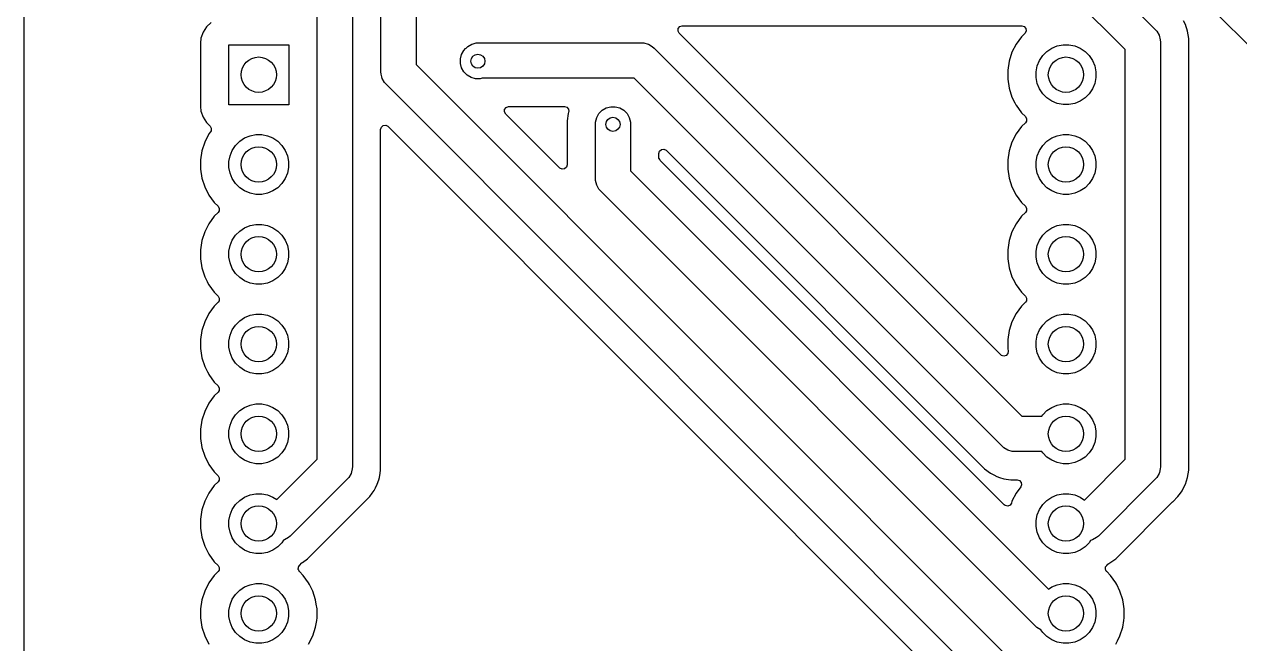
# Model space of a CAD drawing. Header units: inches. Extents: x 0.81 to 4.86, y -4.86 to -0.81.
# Drawn here: x 0.807 to 2.162, y -2.344 to -1.655 of the extents above; entities that cross this region are included whole.
import ezdxf

# ---------------------------------------------------------------- set-up
doc = ezdxf.new("R2010")
doc.units = ezdxf.units.IN
doc.header["$MEASUREMENT"] = 0
doc.layers.add('F.Cu', color=13, linetype='CONTINUOUS', true_color=0xc83434)

msp = doc.modelspace()

# ---------------------------------------------------------------- linework, layer by layer
at = {"layer": 'F.Cu', "linetype": 'CONTINUOUS'}
for p, q in [((0.8071, -3.4696), (0.8071, -0.9338)), ((1.2047, -1.7074), (1.2047, -1.3573)), ((1.244, -1.3654), (1.244, -1.6992)), ((1.1335, -2.1389), (1.1335, -1.5158)), ((1.1729, -1.5077), (1.1729, -2.1471)), ((2.06, -1.5659), (2.1934, -1.6993)), ((1.9987, -1.591), (2.068, -1.6603)), ((2.0344, -1.6824), (1.9766, -1.6246)), ((1.0153, -1.6524), (1.0102, -1.6574)), ((2.1016, -1.6546), (2.0996, -1.6507)), ((1.0065, -1.6634), (1.0041, -1.6701)), ((1.0102, -1.6574), (1.0065, -1.6634)), ((1.536, -1.662), (1.5362, -1.6593)), ((1.5373, -1.6645), (1.536, -1.662)), ((1.5362, -1.6593), (1.5379, -1.6571)), ((1.8957, -2.0228), (1.5373, -1.6645)), ((1.5379, -1.6571), (1.5405, -1.6561)), ((1.5405, -1.6561), (1.5408, -1.6561)), ((1.5408, -1.6561), (1.9193, -1.6561)), ((1.9228, -1.6645), (1.9189, -1.6683)), ((1.9193, -1.6561), (1.922, -1.6569)), ((1.922, -1.6569), (1.9238, -1.659)), ((1.923, -1.6642), (1.9228, -1.6645)), ((1.9242, -1.6617), (1.923, -1.6642)), ((1.9238, -1.659), (1.9242, -1.6617)), ((2.068, -1.6603), (2.0697, -1.6622)), ((2.0697, -1.6622), (2.0697, -1.6622)), ((2.0697, -1.6622), (2.0723, -1.6667)), ((2.0723, -1.6667), (2.0723, -1.6667)), ((2.0723, -1.6667), (2.0736, -1.6717)), ((2.1025, -1.6574), (2.1016, -1.6546)), ((2.1016, -1.6546), (2.1016, -1.6546)), ((2.1031, -1.6594), (2.1025, -1.6574)), ((2.104, -1.6622), (2.1031, -1.6594)), ((2.1053, -1.6702), (2.104, -1.6622)), ((1.0041, -1.6701), (1.0035, -1.6754)), ((1.0035, -1.6754), (1.0035, -1.7459)), ((1.0041, -1.6701), (1.0041, -1.6701)), ((1.035, -1.7441), (1.035, -1.6772)), ((1.035, -1.6772), (1.102, -1.6772)), ((1.102, -1.6772), (1.102, -1.7441)), ((1.2996, -1.6809), (1.3016, -1.6792)), ((1.3016, -1.6792), (1.306, -1.6767)), ((1.3016, -1.6792), (1.3016, -1.6792)), ((1.306, -1.6767), (1.3064, -1.6766)), ((1.3064, -1.6766), (1.311, -1.6753)), ((1.311, -1.6753), (1.3136, -1.6752)), ((1.311, -1.6753), (1.311, -1.6753)), ((1.3136, -1.6752), (1.4953, -1.6752)), ((1.4953, -1.6752), (1.4979, -1.6753)), ((1.4979, -1.6753), (1.4979, -1.6753)), ((1.4979, -1.6753), (1.5025, -1.6766)), ((1.5025, -1.6766), (1.5029, -1.6767)), ((1.5029, -1.6767), (1.5073, -1.6792)), ((1.5073, -1.6792), (1.5073, -1.6792)), ((1.5073, -1.6792), (1.5093, -1.6809)), ((1.9129, -1.6766), (1.9083, -1.6857)), ((1.9189, -1.6683), (1.9129, -1.6766)), ((1.9189, -1.6683), (1.9189, -1.6683)), ((1.9527, -1.6811), (1.9588, -1.6786)), ((1.9588, -1.6786), (1.9652, -1.6773)), ((1.9652, -1.6773), (1.9718, -1.6773)), ((1.9718, -1.6773), (1.9782, -1.6786)), ((1.9782, -1.6786), (1.9843, -1.6811)), ((2.0736, -1.6717), (2.0736, -1.6717)), ((2.0736, -1.6717), (2.0738, -1.6742)), ((2.0738, -1.6742), (2.0738, -2.1472)), ((2.1053, -1.884), (2.1053, -1.6702)), ((1.2933, -1.693), (1.2947, -1.688)), ((1.2933, -1.6981), (1.2933, -1.693)), ((1.2947, -1.688), (1.2972, -1.6836)), ((1.2972, -1.6836), (1.2989, -1.6816)), ((1.2989, -1.6816), (1.2996, -1.6809)), ((1.5093, -1.6809), (1.9193, -2.0909)), ((1.9083, -1.6857), (1.9051, -1.6954)), ((1.939, -1.6949), (1.9426, -1.6894)), ((1.9426, -1.6894), (1.9473, -1.6848)), ((1.9473, -1.6848), (1.9527, -1.6811)), ((1.9843, -1.6811), (1.9897, -1.6848)), ((1.9897, -1.6848), (1.9944, -1.6894)), ((1.9944, -1.6894), (1.998, -1.6949)), ((2.0344, -2.139), (2.0344, -1.6824)), ((1.244, -1.6992), (1.9357, -2.3909)), ((1.2947, -1.7031), (1.2933, -1.6981)), ((1.2972, -1.7076), (1.2947, -1.7031)), ((1.9051, -1.6954), (1.9035, -1.7055)), ((1.9035, -1.7055), (1.9035, -1.7157)), ((1.9352, -1.7073), (1.9365, -1.7009)), ((1.9352, -1.7139), (1.9352, -1.7073)), ((1.9365, -1.7009), (1.939, -1.6949)), ((1.998, -1.6949), (2.0005, -1.7009)), ((2.0005, -1.7009), (2.0018, -1.7073)), ((2.0018, -1.7073), (2.0018, -1.7139)), ((1.2048, -1.71), (1.2047, -1.7074)), ((1.2057, -1.713), (1.2048, -1.71)), ((1.2048, -1.71), (1.2048, -1.71)), ((1.2062, -1.7149), (1.2057, -1.713)), ((1.2087, -1.7194), (1.2062, -1.7149)), ((1.2104, -1.7213), (1.2087, -1.7194)), ((1.2087, -1.7194), (1.2087, -1.7194)), ((1.3009, -1.7112), (1.2972, -1.7076)), ((1.3053, -1.7138), (1.3009, -1.7112)), ((1.3103, -1.7151), (1.3053, -1.7138)), ((1.3154, -1.7151), (1.3103, -1.7151)), ((1.3174, -1.7145), (1.3154, -1.7151)), ((1.4872, -1.7145), (1.3174, -1.7145)), ((1.8972, -2.1245), (1.4872, -1.7145)), ((1.9035, -1.7157), (1.9051, -1.7258)), ((1.9365, -1.7203), (1.9352, -1.7139)), ((1.939, -1.7264), (1.9365, -1.7203)), ((2.0005, -1.7203), (1.998, -1.7264)), ((2.0018, -1.7139), (2.0005, -1.7203)), ((1.9137, -2.4245), (1.2104, -1.7213)), ((1.9051, -1.7258), (1.9083, -1.7356)), ((1.9426, -1.7319), (1.939, -1.7264)), ((1.9473, -1.7365), (1.9426, -1.7319)), ((1.9944, -1.7319), (1.9897, -1.7365)), ((1.998, -1.7264), (1.9944, -1.7319)), ((1.0035, -1.7459), (1.0041, -1.7512)), ((1.102, -1.7441), (1.035, -1.7441)), ((1.3426, -1.7492), (1.3443, -1.747)), ((1.3443, -1.747), (1.3469, -1.7461)), ((1.3469, -1.7461), (1.3472, -1.7461)), ((1.3472, -1.7461), (1.4093, -1.7461)), ((1.4093, -1.7461), (1.412, -1.7468)), ((1.412, -1.7468), (1.4138, -1.7489)), ((1.4515, -1.7503), (1.4559, -1.7477)), ((1.4559, -1.7477), (1.4609, -1.7464)), ((1.4609, -1.7464), (1.466, -1.7464)), ((1.466, -1.7464), (1.471, -1.7477)), ((1.471, -1.7477), (1.4754, -1.7503)), ((1.9083, -1.7356), (1.9115, -1.7418)), ((1.9115, -1.7418), (1.9126, -1.744)), ((1.9126, -1.744), (1.9129, -1.7447)), ((1.9129, -1.7447), (1.9189, -1.753)), ((1.9527, -1.7401), (1.9473, -1.7365)), ((1.9588, -1.7427), (1.9527, -1.7401)), ((1.9652, -1.7439), (1.9588, -1.7427)), ((1.9718, -1.7439), (1.9652, -1.7439)), ((1.9782, -1.7427), (1.9718, -1.7439)), ((1.9843, -1.7401), (1.9782, -1.7427)), ((1.9897, -1.7365), (1.9843, -1.7401)), ((1.0041, -1.7512), (1.0041, -1.7512)), ((1.0041, -1.7512), (1.0065, -1.7579)), ((1.0065, -1.7579), (1.0102, -1.7639)), ((1.3424, -1.752), (1.3426, -1.7492)), ((1.3438, -1.7544), (1.3424, -1.752)), ((1.4039, -1.8145), (1.3438, -1.7544)), ((1.4135, -1.7539), (1.4122, -1.7619)), ((1.414, -1.7524), (1.4135, -1.7539)), ((1.4135, -1.7539), (1.4135, -1.7539)), ((1.4138, -1.7489), (1.4142, -1.7516)), ((1.4142, -1.7516), (1.414, -1.7524)), ((1.4439, -1.7633), (1.4453, -1.7584)), ((1.4453, -1.7584), (1.4478, -1.7539)), ((1.4478, -1.7539), (1.4515, -1.7503)), ((1.4754, -1.7503), (1.4791, -1.7539)), ((1.4791, -1.7539), (1.4816, -1.7584)), ((1.4816, -1.7584), (1.483, -1.7633)), ((1.9189, -1.753), (1.9189, -1.753)), ((1.9189, -1.753), (1.9232, -1.7572)), ((1.9232, -1.7572), (1.9245, -1.7596)), ((1.9245, -1.7596), (1.9243, -1.7623)), ((1.0102, -1.7639), (1.0142, -1.7678)), ((1.0147, -1.7741), (1.0129, -1.7766)), ((1.0142, -1.7678), (1.0155, -1.7702)), ((1.0153, -1.773), (1.0147, -1.7741)), ((1.0155, -1.7702), (1.0153, -1.773)), ((1.2044, -1.7717), (1.2052, -1.769)), ((1.2044, -2.1429), (1.2044, -1.7717)), ((1.2052, -1.769), (1.2073, -1.7672)), ((1.2073, -1.7672), (1.21, -1.7668)), ((1.21, -1.7668), (1.2125, -1.768)), ((1.2125, -1.768), (1.2128, -1.7682)), ((1.2128, -1.7682), (1.8884, -2.4439)), ((1.4122, -1.7619), (1.4122, -1.8111)), ((1.4438, -1.7659), (1.4439, -1.7633)), ((1.4438, -1.826), (1.4438, -1.7659)), ((1.483, -1.7633), (1.4831, -1.7659)), ((1.4831, -1.7659), (1.4831, -1.8178)), ((1.9189, -1.7683), (1.9129, -1.7766)), ((1.9232, -1.7641), (1.9189, -1.7683)), ((1.9189, -1.7683), (1.9189, -1.7683)), ((1.9243, -1.7623), (1.9232, -1.7641)), ((1.0083, -1.7857), (1.0051, -1.7954)), ((1.0129, -1.7766), (1.0083, -1.7857)), ((1.0426, -1.7894), (1.0473, -1.7848)), ((1.0473, -1.7848), (1.0527, -1.7811)), ((1.0527, -1.7811), (1.0588, -1.7786)), ((1.0588, -1.7786), (1.0652, -1.7773)), ((1.0652, -1.7773), (1.0718, -1.7773)), ((1.0718, -1.7773), (1.0782, -1.7786)), ((1.0782, -1.7786), (1.0843, -1.7811)), ((1.0843, -1.7811), (1.0897, -1.7848)), ((1.0897, -1.7848), (1.0944, -1.7894)), ((1.9083, -1.7857), (1.9051, -1.7954)), ((1.9129, -1.7766), (1.9083, -1.7857)), ((1.9426, -1.7894), (1.9473, -1.7848)), ((1.9473, -1.7848), (1.9527, -1.7811)), ((1.9527, -1.7811), (1.9588, -1.7786)), ((1.9588, -1.7786), (1.9652, -1.7773)), ((1.9652, -1.7773), (1.9718, -1.7773)), ((1.9718, -1.7773), (1.9782, -1.7786)), ((1.9782, -1.7786), (1.9843, -1.7811)), ((1.9843, -1.7811), (1.9897, -1.7848)), ((1.9897, -1.7848), (1.9944, -1.7894)), ((1.0051, -1.7954), (1.0035, -1.8055)), ((1.0352, -1.8073), (1.0365, -1.8009)), ((1.0365, -1.8009), (1.039, -1.7949)), ((1.039, -1.7949), (1.0426, -1.7894)), ((1.0944, -1.7894), (1.098, -1.7949)), ((1.098, -1.7949), (1.1005, -1.8009)), ((1.1005, -1.8009), (1.1018, -1.8073)), ((1.5146, -1.7983), (1.5154, -1.7957)), ((1.5146, -1.8027), (1.5146, -1.7983)), ((1.5154, -1.7957), (1.5175, -1.7939)), ((1.5175, -1.7939), (1.5202, -1.7935)), ((1.5202, -1.7935), (1.5227, -1.7947)), ((1.5227, -1.7947), (1.523, -1.7949)), ((1.523, -1.7949), (1.8778, -2.1497)), ((1.9051, -1.7954), (1.9035, -1.8055)), ((1.9352, -1.8073), (1.9365, -1.8009)), ((1.9365, -1.8009), (1.939, -1.7949)), ((1.939, -1.7949), (1.9426, -1.7894)), ((1.9944, -1.7894), (1.998, -1.7949)), ((1.998, -1.7949), (2.0005, -1.8009)), ((2.0005, -1.8009), (2.0018, -1.8073)), ((1.0035, -1.8055), (1.0035, -1.8157)), ((1.0035, -1.8157), (1.0051, -1.8258)), ((1.0352, -1.8139), (1.0352, -1.8073)), ((1.0365, -1.8203), (1.0352, -1.8139)), ((1.1018, -1.8139), (1.1005, -1.8203)), ((1.1018, -1.8073), (1.1018, -1.8139)), ((1.4042, -1.8148), (1.4039, -1.8145)), ((1.4067, -1.8159), (1.4042, -1.8148)), ((1.4094, -1.8155), (1.4067, -1.8159)), ((1.4115, -1.8137), (1.4094, -1.8155)), ((1.4122, -1.8111), (1.4115, -1.8137)), ((1.5147, -1.8038), (1.5146, -1.8027)), ((1.5148, -1.8039), (1.5147, -1.8038)), ((1.5148, -1.8041), (1.5148, -1.8039)), ((1.5155, -1.8051), (1.5148, -1.8041)), ((1.5161, -1.8062), (1.5155, -1.8051)), ((1.8995, -2.1897), (1.5161, -1.8062)), ((1.9035, -1.8055), (1.9035, -1.8157)), ((1.9035, -1.8157), (1.9051, -1.8258)), ((1.9352, -1.8139), (1.9352, -1.8073)), ((1.9365, -1.8203), (1.9352, -1.8139)), ((2.0018, -1.8139), (2.0005, -1.8203)), ((2.0018, -1.8073), (2.0018, -1.8139)), ((1.0051, -1.8258), (1.0083, -1.8356)), ((1.039, -1.8264), (1.0365, -1.8203)), ((1.0426, -1.8319), (1.039, -1.8264)), ((1.098, -1.8264), (1.0944, -1.8319)), ((1.1005, -1.8203), (1.098, -1.8264)), ((1.4439, -1.8285), (1.4438, -1.826)), ((1.4453, -1.8335), (1.4439, -1.8285)), ((1.4439, -1.8285), (1.4439, -1.8285)), ((1.4831, -1.8178), (1.9489, -2.2836)), ((1.9051, -1.8258), (1.9083, -1.8356)), ((1.939, -1.8264), (1.9365, -1.8203)), ((1.9426, -1.8319), (1.939, -1.8264)), ((1.998, -1.8264), (1.9944, -1.8319)), ((2.0005, -1.8203), (1.998, -1.8264)), ((1.0083, -1.8356), (1.0129, -1.8447)), ((1.0473, -1.8365), (1.0426, -1.8319)), ((1.0527, -1.8401), (1.0473, -1.8365)), ((1.0588, -1.8427), (1.0527, -1.8401)), ((1.0652, -1.8439), (1.0588, -1.8427)), ((1.0782, -1.8427), (1.0718, -1.8439)), ((1.0843, -1.8401), (1.0782, -1.8427)), ((1.0897, -1.8365), (1.0843, -1.8401)), ((1.0944, -1.8319), (1.0897, -1.8365)), ((1.4478, -1.838), (1.4453, -1.8335)), ((1.4495, -1.8399), (1.4478, -1.838)), ((1.4478, -1.838), (1.4478, -1.838)), ((1.9342, -2.3245), (1.4495, -1.8399)), ((1.9083, -1.8356), (1.9129, -1.8447)), ((1.9473, -1.8365), (1.9426, -1.8319)), ((1.9527, -1.8401), (1.9473, -1.8365)), ((1.9588, -1.8427), (1.9527, -1.8401)), ((1.9652, -1.8439), (1.9588, -1.8427)), ((1.9782, -1.8427), (1.9718, -1.8439)), ((1.9843, -1.8401), (1.9782, -1.8427)), ((1.9897, -1.8365), (1.9843, -1.8401)), ((1.9944, -1.8319), (1.9897, -1.8365)), ((1.0129, -1.8447), (1.0189, -1.853)), ((1.0189, -1.853), (1.0189, -1.853)), ((1.0189, -1.853), (1.0232, -1.8572)), ((1.0718, -1.8439), (1.0652, -1.8439)), ((1.9129, -1.8447), (1.9189, -1.853)), ((1.9189, -1.853), (1.9189, -1.853)), ((1.9189, -1.853), (1.9232, -1.8572)), ((1.9718, -1.8439), (1.9652, -1.8439)), ((1.0189, -1.8683), (1.0129, -1.8766)), ((1.0232, -1.8641), (1.0189, -1.8683)), ((1.0189, -1.8683), (1.0189, -1.8683)), ((1.0232, -1.8572), (1.0245, -1.8596)), ((1.0243, -1.8623), (1.0232, -1.8641)), ((1.0245, -1.8596), (1.0243, -1.8623)), ((1.9189, -1.8683), (1.9129, -1.8766)), ((1.9232, -1.8641), (1.9189, -1.8683)), ((1.9189, -1.8683), (1.9189, -1.8683)), ((1.9232, -1.8572), (1.9245, -1.8596)), ((1.9243, -1.8623), (1.9232, -1.8641)), ((1.9245, -1.8596), (1.9243, -1.8623)), ((1.0129, -1.8766), (1.0083, -1.8857)), ((1.0473, -1.8848), (1.0527, -1.8811)), ((1.0527, -1.8811), (1.0588, -1.8786)), ((1.0588, -1.8786), (1.0652, -1.8773)), ((1.0652, -1.8773), (1.0718, -1.8773)), ((1.0718, -1.8773), (1.0782, -1.8786)), ((1.0782, -1.8786), (1.0843, -1.8811)), ((1.0843, -1.8811), (1.0897, -1.8848)), ((1.9129, -1.8766), (1.9083, -1.8857)), ((1.9473, -1.8848), (1.9527, -1.8811)), ((1.9527, -1.8811), (1.9588, -1.8786)), ((1.9588, -1.8786), (1.9652, -1.8773)), ((1.9652, -1.8773), (1.9718, -1.8773)), ((1.9718, -1.8773), (1.9782, -1.8786)), ((1.9782, -1.8786), (1.9843, -1.8811)), ((1.9843, -1.8811), (1.9897, -1.8848)), ((1.0051, -1.8954), (1.0035, -1.9055)), ((1.0083, -1.8857), (1.0051, -1.8954)), ((1.0365, -1.9009), (1.039, -1.8949)), ((1.039, -1.8949), (1.0426, -1.8894)), ((1.0426, -1.8894), (1.0473, -1.8848)), ((1.0897, -1.8848), (1.0944, -1.8894)), ((1.0944, -1.8894), (1.098, -1.8949)), ((1.098, -1.8949), (1.1005, -1.9009)), ((1.9051, -1.8954), (1.9035, -1.9055)), ((1.9083, -1.8857), (1.9051, -1.8954)), ((1.9365, -1.9009), (1.939, -1.8949)), ((1.939, -1.8949), (1.9426, -1.8894)), ((1.9426, -1.8894), (1.9473, -1.8848)), ((1.9897, -1.8848), (1.9944, -1.8894)), ((1.9944, -1.8894), (1.998, -1.8949)), ((1.998, -1.8949), (2.0005, -1.9009)), ((2.1053, -2.1431), (2.1053, -1.884)), ((1.0035, -1.9055), (1.0035, -1.9157)), ((1.0352, -1.9073), (1.0365, -1.9009)), ((1.0352, -1.9139), (1.0352, -1.9073)), ((1.1005, -1.9009), (1.1018, -1.9073)), ((1.1018, -1.9073), (1.1018, -1.9139)), ((1.9035, -1.9055), (1.9035, -1.9157)), ((1.9352, -1.9073), (1.9365, -1.9009)), ((1.9352, -1.9139), (1.9352, -1.9073)), ((2.0005, -1.9009), (2.0018, -1.9073)), ((2.0018, -1.9073), (2.0018, -1.9139)), ((1.0035, -1.9157), (1.0051, -1.9258)), ((1.0365, -1.9203), (1.0352, -1.9139)), ((1.039, -1.9264), (1.0365, -1.9203)), ((1.1005, -1.9203), (1.098, -1.9264)), ((1.1018, -1.9139), (1.1005, -1.9203)), ((1.9035, -1.9157), (1.9051, -1.9258)), ((1.9365, -1.9203), (1.9352, -1.9139)), ((1.939, -1.9264), (1.9365, -1.9203)), ((2.0005, -1.9203), (1.998, -1.9264)), ((2.0018, -1.9139), (2.0005, -1.9203)), ((1.0051, -1.9258), (1.0083, -1.9356)), ((1.0083, -1.9356), (1.0111, -1.9411)), ((1.0426, -1.9319), (1.039, -1.9264)), ((1.0473, -1.9365), (1.0426, -1.9319)), ((1.0527, -1.9401), (1.0473, -1.9365)), ((1.0897, -1.9365), (1.0843, -1.9401)), ((1.0944, -1.9319), (1.0897, -1.9365)), ((1.098, -1.9264), (1.0944, -1.9319)), ((1.9051, -1.9258), (1.9083, -1.9356)), ((1.9083, -1.9356), (1.9111, -1.9411)), ((1.9426, -1.9319), (1.939, -1.9264)), ((1.9473, -1.9365), (1.9426, -1.9319)), ((1.9527, -1.9401), (1.9473, -1.9365)), ((1.9897, -1.9365), (1.9843, -1.9401)), ((1.9944, -1.9319), (1.9897, -1.9365)), ((1.998, -1.9264), (1.9944, -1.9319)), ((1.0111, -1.9411), (1.0126, -1.9441)), ((1.0126, -1.9441), (1.0129, -1.9447)), ((1.0129, -1.9447), (1.0189, -1.953)), ((1.0588, -1.9427), (1.0527, -1.9401)), ((1.0652, -1.9439), (1.0588, -1.9427)), ((1.0718, -1.9439), (1.0652, -1.9439)), ((1.0782, -1.9427), (1.0718, -1.9439)), ((1.0843, -1.9401), (1.0782, -1.9427)), ((1.9111, -1.9411), (1.9126, -1.9441)), ((1.9126, -1.9441), (1.9129, -1.9447)), ((1.9129, -1.9447), (1.9189, -1.953)), ((1.9588, -1.9427), (1.9527, -1.9401)), ((1.9652, -1.9439), (1.9588, -1.9427)), ((1.9718, -1.9439), (1.9652, -1.9439)), ((1.9782, -1.9427), (1.9718, -1.9439)), ((1.9843, -1.9401), (1.9782, -1.9427)), ((1.0189, -1.953), (1.0189, -1.953)), ((1.0189, -1.953), (1.0232, -1.9572)), ((1.0232, -1.9641), (1.0189, -1.9683)), ((1.0232, -1.9572), (1.0245, -1.9596)), ((1.0243, -1.9623), (1.0232, -1.9641)), ((1.0245, -1.9596), (1.0243, -1.9623)), ((1.9189, -1.953), (1.9189, -1.953)), ((1.9189, -1.953), (1.9232, -1.9572)), ((1.9232, -1.9641), (1.9189, -1.9683)), ((1.9232, -1.9572), (1.9245, -1.9596)), ((1.9243, -1.9623), (1.9232, -1.9641)), ((1.9245, -1.9596), (1.9243, -1.9623)), ((1.0129, -1.9766), (1.0083, -1.9857)), ((1.0189, -1.9683), (1.0129, -1.9766)), ((1.0189, -1.9683), (1.0189, -1.9683)), ((1.0588, -1.9786), (1.0652, -1.9773)), ((1.0652, -1.9773), (1.0718, -1.9773)), ((1.0718, -1.9773), (1.0782, -1.9786)), ((1.9129, -1.9766), (1.9083, -1.9857)), ((1.9189, -1.9683), (1.9129, -1.9766)), ((1.9189, -1.9683), (1.9189, -1.9683)), ((1.9588, -1.9786), (1.9652, -1.9773)), ((1.9652, -1.9773), (1.9718, -1.9773)), ((1.9718, -1.9773), (1.9782, -1.9786)), ((1.0083, -1.9857), (1.0051, -1.9954)), ((1.039, -1.9949), (1.0426, -1.9894)), ((1.0426, -1.9894), (1.0473, -1.9848)), ((1.0473, -1.9848), (1.0527, -1.9811)), ((1.0527, -1.9811), (1.0588, -1.9786)), ((1.0782, -1.9786), (1.0843, -1.9811)), ((1.0843, -1.9811), (1.0897, -1.9848)), ((1.0897, -1.9848), (1.0944, -1.9894)), ((1.0944, -1.9894), (1.098, -1.9949)), ((1.9083, -1.9857), (1.9051, -1.9954)), ((1.939, -1.9949), (1.9426, -1.9894)), ((1.9426, -1.9894), (1.9473, -1.9848)), ((1.9473, -1.9848), (1.9527, -1.9811)), ((1.9527, -1.9811), (1.9588, -1.9786)), ((1.9782, -1.9786), (1.9843, -1.9811)), ((1.9843, -1.9811), (1.9897, -1.9848)), ((1.9897, -1.9848), (1.9944, -1.9894)), ((1.9944, -1.9894), (1.998, -1.9949)), ((1.0051, -1.9954), (1.0035, -2.0055)), ((1.0352, -2.0073), (1.0365, -2.0009)), ((1.0365, -2.0009), (1.039, -1.9949)), ((1.098, -1.9949), (1.1005, -2.0009)), ((1.1005, -2.0009), (1.1018, -2.0073)), ((1.9051, -1.9954), (1.9035, -2.0055)), ((1.9352, -2.0073), (1.9365, -2.0009)), ((1.9365, -2.0009), (1.939, -1.9949)), ((1.998, -1.9949), (2.0005, -2.0009)), ((2.0005, -2.0009), (2.0018, -2.0073)), ((1.0035, -2.0055), (1.0035, -2.0157)), ((1.0035, -2.0157), (1.0051, -2.0258)), ((1.0352, -2.0139), (1.0352, -2.0073)), ((1.0365, -2.0203), (1.0352, -2.0139)), ((1.1018, -2.0139), (1.1005, -2.0203)), ((1.1018, -2.0073), (1.1018, -2.0139)), ((1.9035, -2.0055), (1.9035, -2.0157)), ((1.9035, -2.0157), (1.904, -2.0186)), ((1.904, -2.0186), (1.9036, -2.0213)), ((1.9352, -2.0139), (1.9352, -2.0073)), ((1.9365, -2.0203), (1.9352, -2.0139)), ((2.0018, -2.0139), (2.0005, -2.0203)), ((2.0018, -2.0073), (2.0018, -2.0139)), ((1.0051, -2.0258), (1.0083, -2.0356)), ((1.039, -2.0264), (1.0365, -2.0203)), ((1.0426, -2.0319), (1.039, -2.0264)), ((1.0473, -2.0365), (1.0426, -2.0319)), ((1.0944, -2.0319), (1.0897, -2.0365)), ((1.098, -2.0264), (1.0944, -2.0319)), ((1.1005, -2.0203), (1.098, -2.0264)), ((1.8966, -2.0235), (1.8957, -2.0228)), ((1.8992, -2.0242), (1.8966, -2.0235)), ((1.9019, -2.0234), (1.8992, -2.0242)), ((1.9036, -2.0213), (1.9019, -2.0234)), ((1.939, -2.0264), (1.9365, -2.0203)), ((1.9426, -2.0319), (1.939, -2.0264)), ((1.9473, -2.0365), (1.9426, -2.0319)), ((1.9944, -2.0319), (1.9897, -2.0365)), ((1.998, -2.0264), (1.9944, -2.0319)), ((2.0005, -2.0203), (1.998, -2.0264)), ((1.0083, -2.0356), (1.0113, -2.0416)), ((1.0113, -2.0416), (1.0127, -2.0443)), ((1.0127, -2.0443), (1.0129, -2.0447)), ((1.0129, -2.0447), (1.0189, -2.053)), ((1.0527, -2.0401), (1.0473, -2.0365)), ((1.0588, -2.0427), (1.0527, -2.0401)), ((1.0652, -2.0439), (1.0588, -2.0427)), ((1.0718, -2.0439), (1.0652, -2.0439)), ((1.0782, -2.0427), (1.0718, -2.0439)), ((1.0843, -2.0401), (1.0782, -2.0427)), ((1.0897, -2.0365), (1.0843, -2.0401)), ((1.9527, -2.0401), (1.9473, -2.0365)), ((1.9588, -2.0427), (1.9527, -2.0401)), ((1.9652, -2.0439), (1.9588, -2.0427)), ((1.9718, -2.0439), (1.9652, -2.0439)), ((1.9782, -2.0427), (1.9718, -2.0439)), ((1.9843, -2.0401), (1.9782, -2.0427)), ((1.9897, -2.0365), (1.9843, -2.0401)), ((1.0189, -2.053), (1.0189, -2.053)), ((1.0189, -2.053), (1.0232, -2.0572)), ((1.0232, -2.0572), (1.0245, -2.0596)), ((1.0245, -2.0596), (1.0243, -2.0623)), ((1.0189, -2.0683), (1.0129, -2.0766)), ((1.0232, -2.0641), (1.0189, -2.0683)), ((1.0189, -2.0683), (1.0189, -2.0683)), ((1.0243, -2.0623), (1.0232, -2.0641)), ((1.0083, -2.0857), (1.0051, -2.0954)), ((1.0129, -2.0766), (1.0083, -2.0857)), ((1.0426, -2.0894), (1.0473, -2.0848)), ((1.0473, -2.0848), (1.0527, -2.0811)), ((1.0527, -2.0811), (1.0588, -2.0786)), ((1.0588, -2.0786), (1.0652, -2.0773)), ((1.0652, -2.0773), (1.0718, -2.0773)), ((1.0718, -2.0773), (1.0782, -2.0786)), ((1.0782, -2.0786), (1.0843, -2.0811)), ((1.0843, -2.0811), (1.0897, -2.0848)), ((1.0897, -2.0848), (1.0944, -2.0894)), ((1.9426, -2.0894), (1.9473, -2.0848)), ((1.9473, -2.0848), (1.9527, -2.0811)), ((1.9527, -2.0811), (1.9588, -2.0786)), ((1.9588, -2.0786), (1.9652, -2.0773)), ((1.9652, -2.0773), (1.9718, -2.0773)), ((1.9718, -2.0773), (1.9782, -2.0786)), ((1.9782, -2.0786), (1.9843, -2.0811)), ((1.9843, -2.0811), (1.9897, -2.0848)), ((1.9897, -2.0848), (1.9944, -2.0894)), ((1.0051, -2.0954), (1.0035, -2.1055)), ((1.0365, -2.1009), (1.039, -2.0949)), ((1.039, -2.0949), (1.0426, -2.0894)), ((1.0944, -2.0894), (1.098, -2.0949)), ((1.098, -2.0949), (1.1005, -2.1009)), ((1.9193, -2.0909), (1.9416, -2.0909)), ((1.9416, -2.0909), (1.9426, -2.0894)), ((1.9944, -2.0894), (1.998, -2.0949)), ((1.998, -2.0949), (2.0005, -2.1009)), ((1.0035, -2.1055), (1.0035, -2.1157)), ((1.0352, -2.1073), (1.0365, -2.1009)), ((1.0352, -2.1139), (1.0352, -2.1073)), ((1.1005, -2.1009), (1.1018, -2.1073)), ((1.1018, -2.1073), (1.1018, -2.1139)), ((2.0005, -2.1009), (2.0018, -2.1073)), ((2.0018, -2.1073), (2.0018, -2.1139)), ((1.0035, -2.1157), (1.0051, -2.1258)), ((1.0051, -2.1258), (1.0083, -2.1356)), ((1.0365, -2.1203), (1.0352, -2.1139)), ((1.039, -2.1264), (1.0365, -2.1203)), ((1.0426, -2.1319), (1.039, -2.1264)), ((1.098, -2.1264), (1.0944, -2.1319)), ((1.1005, -2.1203), (1.098, -2.1264)), ((1.1018, -2.1139), (1.1005, -2.1203)), ((1.8991, -2.1262), (1.8972, -2.1245)), ((1.9036, -2.1288), (1.8991, -2.1262)), ((1.8991, -2.1262), (1.8991, -2.1262)), ((1.998, -2.1264), (1.9944, -2.1319)), ((2.0005, -2.1203), (1.998, -2.1264)), ((2.0018, -2.1139), (2.0005, -2.1203)), ((1.0083, -2.1356), (1.0129, -2.1447)), ((1.0473, -2.1365), (1.0426, -2.1319)), ((1.0527, -2.1401), (1.0473, -2.1365)), ((1.0588, -2.1427), (1.0527, -2.1401)), ((1.0843, -2.1401), (1.0782, -2.1427)), ((1.0897, -2.1365), (1.0843, -2.1401)), ((1.0885, -2.1839), (1.1335, -2.1389)), ((1.0944, -2.1319), (1.0897, -2.1365)), ((1.9085, -2.1301), (1.9036, -2.1288)), ((1.9111, -2.1303), (1.9085, -2.1301)), ((1.9085, -2.1301), (1.9085, -2.1301)), ((1.9416, -2.1303), (1.9111, -2.1303)), ((1.9426, -2.1319), (1.9416, -2.1303)), ((1.9473, -2.1365), (1.9426, -2.1319)), ((1.9527, -2.1401), (1.9473, -2.1365)), ((1.9588, -2.1427), (1.9527, -2.1401)), ((1.9843, -2.1401), (1.9782, -2.1427)), ((1.9897, -2.1365), (1.9843, -2.1401)), ((1.9891, -2.1843), (2.0344, -2.139)), ((1.9944, -2.1319), (1.9897, -2.1365)), ((1.0129, -2.1447), (1.0189, -2.153)), ((1.0189, -2.153), (1.0189, -2.153)), ((1.0189, -2.153), (1.0232, -2.1572)), ((1.0652, -2.1439), (1.0588, -2.1427)), ((1.0718, -2.1439), (1.0652, -2.1439)), ((1.0782, -2.1427), (1.0718, -2.1439)), ((1.1718, -2.153), (1.1714, -2.1546)), ((1.1727, -2.1496), (1.1718, -2.153)), ((1.1729, -2.1471), (1.1727, -2.1496)), ((1.1727, -2.1496), (1.1727, -2.1496)), ((1.2032, -2.1591), (1.2039, -2.1544)), ((1.2039, -2.1544), (1.2044, -2.1511)), ((1.2044, -2.143), (1.2044, -2.1429)), ((1.2044, -2.1429), (1.2044, -2.1429)), ((1.2044, -2.1511), (1.2044, -2.143)), ((1.8778, -2.1497), (1.8843, -2.1544)), ((1.8843, -2.1544), (1.8879, -2.1563)), ((1.9652, -2.1439), (1.9588, -2.1427)), ((1.9718, -2.1439), (1.9652, -2.1439)), ((1.9782, -2.1427), (1.9718, -2.1439)), ((2.0726, -2.1536), (2.0723, -2.1547)), ((2.0736, -2.1497), (2.0726, -2.1536)), ((2.0738, -2.1472), (2.0736, -2.1497)), ((2.0736, -2.1497), (2.0736, -2.1497)), ((2.104, -2.1592), (2.1053, -2.1512)), ((2.1053, -2.1512), (2.1053, -2.1431)), ((1.0232, -2.1641), (1.0189, -2.1683)), ((1.0232, -2.1572), (1.0245, -2.1596)), ((1.0243, -2.1623), (1.0232, -2.1641)), ((1.0245, -2.1596), (1.0243, -2.1623)), ((1.1671, -2.161), (1.1036, -2.2245)), ((1.1688, -2.1591), (1.1671, -2.161)), ((1.1714, -2.1546), (1.1688, -2.1591)), ((1.1688, -2.1591), (1.1688, -2.1591)), ((1.1986, -2.1708), (1.2007, -2.1667)), ((1.2007, -2.1667), (1.2023, -2.1618)), ((1.2023, -2.1618), (1.2032, -2.1591)), ((1.2032, -2.1591), (1.2032, -2.1591)), ((1.8879, -2.1563), (1.8915, -2.1581)), ((1.8915, -2.1581), (1.8915, -2.1581)), ((1.8915, -2.1581), (1.8915, -2.1581)), ((1.8915, -2.1581), (1.8945, -2.1591)), ((1.8945, -2.1591), (1.8991, -2.1606)), ((1.8991, -2.1606), (1.9071, -2.1618)), ((1.9071, -2.1618), (1.9141, -2.1618)), ((1.9141, -2.1618), (1.9167, -2.1626)), ((1.9167, -2.1626), (1.9185, -2.1647)), ((1.9189, -2.1674), (1.918, -2.1696)), ((1.9185, -2.1647), (1.9189, -2.1674)), ((2.068, -2.1611), (2.0046, -2.2245)), ((2.0697, -2.1591), (2.068, -2.1611)), ((2.0723, -2.1547), (2.0697, -2.1591)), ((2.0697, -2.1591), (2.0697, -2.1591)), ((2.0995, -2.1708), (2.1016, -2.1668)), ((2.1016, -2.1668), (2.104, -2.1592)), ((1.0129, -2.1766), (1.0083, -2.1857)), ((1.0189, -2.1683), (1.0129, -2.1766)), ((1.0189, -2.1683), (1.0189, -2.1683)), ((1.0473, -2.1848), (1.0527, -2.1811)), ((1.0527, -2.1811), (1.0588, -2.1786)), ((1.0588, -2.1786), (1.0652, -2.1773)), ((1.0652, -2.1773), (1.0718, -2.1773)), ((1.0718, -2.1773), (1.0782, -2.1786)), ((1.0782, -2.1786), (1.0843, -2.1811)), ((1.0843, -2.1811), (1.0885, -2.1839)), ((1.1866, -2.1861), (1.1923, -2.1804)), ((1.1923, -2.1804), (1.1951, -2.1766)), ((1.1923, -2.1804), (1.1923, -2.1804)), ((1.1923, -2.1804), (1.1923, -2.1804)), ((1.1951, -2.1766), (1.197, -2.1739)), ((1.197, -2.1739), (1.1986, -2.1708)), ((1.9129, -2.1766), (1.9083, -2.1857)), ((1.918, -2.1696), (1.9129, -2.1766)), ((1.9473, -2.1848), (1.9527, -2.1811)), ((1.9527, -2.1811), (1.9588, -2.1786)), ((1.9588, -2.1786), (1.9652, -2.1773)), ((1.9652, -2.1773), (1.9718, -2.1773)), ((1.9718, -2.1773), (1.9782, -2.1786)), ((1.9782, -2.1786), (1.9843, -2.1811)), ((1.9843, -2.1811), (1.9891, -2.1843)), ((2.0875, -2.1862), (2.0932, -2.1805)), ((2.0932, -2.1805), (2.096, -2.1766)), ((2.0932, -2.1805), (2.0932, -2.1805)), ((2.0932, -2.1805), (2.0932, -2.1805)), ((2.096, -2.1766), (2.0979, -2.174)), ((2.0979, -2.174), (2.0995, -2.1708)), ((1.0083, -2.1857), (1.0051, -2.1954)), ((1.0365, -2.2009), (1.039, -2.1949)), ((1.039, -2.1949), (1.0426, -2.1894)), ((1.0426, -2.1894), (1.0473, -2.1848)), ((1.123, -2.2497), (1.1863, -2.1864)), ((1.1863, -2.1864), (1.1866, -2.1861)), ((1.1863, -2.1864), (1.1863, -2.1864)), ((1.1866, -2.1861), (1.1866, -2.1861)), ((1.9008, -2.1906), (1.8995, -2.1897)), ((1.9035, -2.1911), (1.9008, -2.1906)), ((1.9061, -2.19), (1.9035, -2.1911)), ((1.9076, -2.1877), (1.9061, -2.19)), ((1.9083, -2.1857), (1.9076, -2.1877)), ((1.9365, -2.2009), (1.939, -2.1949)), ((1.939, -2.1949), (1.9426, -2.1894)), ((1.9426, -2.1894), (1.9473, -2.1848)), ((2.024, -2.2497), (2.0872, -2.1865)), ((2.0872, -2.1865), (2.0875, -2.1862)), ((2.0872, -2.1865), (2.0872, -2.1865)), ((2.0875, -2.1862), (2.0875, -2.1862)), ((1.0051, -2.1954), (1.0035, -2.2055)), ((1.0035, -2.2055), (1.0035, -2.2157)), ((1.0352, -2.2073), (1.0365, -2.2009)), ((1.0352, -2.2139), (1.0352, -2.2073)), ((1.9352, -2.2073), (1.9365, -2.2009)), ((1.9352, -2.2139), (1.9352, -2.2073)), ((1.0035, -2.2157), (1.0051, -2.2258)), ((1.0365, -2.2203), (1.0352, -2.2139)), ((1.039, -2.2264), (1.0365, -2.2203)), ((1.9365, -2.2203), (1.9352, -2.2139)), ((1.939, -2.2264), (1.9365, -2.2203)), ((1.0051, -2.2258), (1.0083, -2.2356)), ((1.0083, -2.2356), (1.0129, -2.2447)), ((1.0426, -2.2319), (1.039, -2.2264)), ((1.0473, -2.2365), (1.0426, -2.2319)), ((1.0944, -2.2319), (1.0897, -2.2365)), ((1.0962, -2.2291), (1.0944, -2.2319)), ((1.0972, -2.2288), (1.0962, -2.2291)), ((1.1016, -2.2262), (1.0972, -2.2288)), ((1.1036, -2.2245), (1.1016, -2.2262)), ((1.1016, -2.2262), (1.1016, -2.2262)), ((1.9426, -2.2319), (1.939, -2.2264)), ((1.9473, -2.2365), (1.9426, -2.2319)), ((1.9944, -2.2319), (1.9897, -2.2365)), ((1.996, -2.2294), (1.9944, -2.2319)), ((1.9982, -2.2288), (1.996, -2.2294)), ((2.0026, -2.2262), (1.9982, -2.2288)), ((2.0046, -2.2245), (2.0026, -2.2262)), ((2.0026, -2.2262), (2.0026, -2.2262)), ((1.0129, -2.2447), (1.0189, -2.253)), ((1.0527, -2.2401), (1.0473, -2.2365)), ((1.0588, -2.2427), (1.0527, -2.2401)), ((1.0652, -2.2439), (1.0588, -2.2427)), ((1.0718, -2.2439), (1.0652, -2.2439)), ((1.0782, -2.2427), (1.0718, -2.2439)), ((1.0843, -2.2401), (1.0782, -2.2427)), ((1.0897, -2.2365), (1.0843, -2.2401)), ((1.9527, -2.2401), (1.9473, -2.2365)), ((1.9588, -2.2427), (1.9527, -2.2401)), ((1.9652, -2.2439), (1.9588, -2.2427)), ((1.9718, -2.2439), (1.9652, -2.2439)), ((1.9782, -2.2427), (1.9718, -2.2439)), ((1.9843, -2.2401), (1.9782, -2.2427)), ((1.9897, -2.2365), (1.9843, -2.2401)), ((1.0189, -2.253), (1.0189, -2.253)), ((1.0189, -2.253), (1.0232, -2.2572)), ((1.0232, -2.2572), (1.0245, -2.2596)), ((1.0243, -2.2623), (1.0232, -2.2641)), ((1.0245, -2.2596), (1.0243, -2.2623)), ((1.1124, -2.261), (1.1127, -2.26)), ((1.1126, -2.2613), (1.1124, -2.261)), ((1.1125, -2.2617), (1.1126, -2.2613)), ((1.113, -2.2626), (1.1125, -2.2617)), ((1.1127, -2.2589), (1.113, -2.2586)), ((1.1127, -2.26), (1.1127, -2.2589)), ((1.113, -2.2583), (1.1139, -2.2572)), ((1.113, -2.2586), (1.113, -2.2583)), ((1.1134, -2.2636), (1.113, -2.2626)), ((1.1139, -2.2572), (1.1166, -2.2544)), ((1.1166, -2.2544), (1.1172, -2.2539)), ((1.1172, -2.2539), (1.123, -2.2497)), ((2.0124, -2.261), (2.0127, -2.26)), ((2.0126, -2.2613), (2.0124, -2.261)), ((2.0125, -2.2617), (2.0126, -2.2613)), ((2.013, -2.2626), (2.0125, -2.2617)), ((2.0127, -2.2589), (2.013, -2.2586)), ((2.0127, -2.26), (2.0127, -2.2589)), ((2.013, -2.2583), (2.0139, -2.2572)), ((2.013, -2.2586), (2.013, -2.2583)), ((2.0134, -2.2636), (2.013, -2.2626)), ((2.0139, -2.2572), (2.0152, -2.2559)), ((2.0152, -2.2559), (2.0164, -2.255)), ((2.0164, -2.255), (2.0175, -2.2544)), ((2.0175, -2.2544), (2.024, -2.2497)), ((1.0189, -2.2683), (1.0129, -2.2766)), ((1.0232, -2.2641), (1.0189, -2.2683)), ((1.0189, -2.2683), (1.0189, -2.2683)), ((1.1137, -2.2638), (1.1134, -2.2636)), ((1.1139, -2.2641), (1.1137, -2.2638)), ((1.1181, -2.2683), (1.1139, -2.2641)), ((1.1241, -2.2766), (1.1181, -2.2683)), ((2.0137, -2.2638), (2.0134, -2.2636)), ((2.0139, -2.2641), (2.0137, -2.2638)), ((2.0181, -2.2683), (2.0139, -2.2641)), ((2.0241, -2.2766), (2.0181, -2.2683)), ((1.0083, -2.2857), (1.0051, -2.2954)), ((1.0129, -2.2766), (1.0083, -2.2857)), ((1.039, -2.2949), (1.0426, -2.2894)), ((1.0426, -2.2894), (1.0473, -2.2848)), ((1.0473, -2.2848), (1.0527, -2.2811)), ((1.0527, -2.2811), (1.0588, -2.2786)), ((1.0588, -2.2786), (1.0652, -2.2773)), ((1.0652, -2.2773), (1.0718, -2.2773)), ((1.0718, -2.2773), (1.0782, -2.2786)), ((1.0782, -2.2786), (1.0843, -2.2811)), ((1.0843, -2.2811), (1.0897, -2.2848)), ((1.0897, -2.2848), (1.0944, -2.2894)), ((1.0944, -2.2894), (1.098, -2.2949)), ((1.1251, -2.2785), (1.1241, -2.2766)), ((1.1287, -2.2857), (1.1251, -2.2785)), ((1.1319, -2.2954), (1.1287, -2.2857)), ((1.1287, -2.2857), (1.1287, -2.2857)), ((1.1287, -2.2857), (1.1287, -2.2857)), ((1.9489, -2.2836), (1.9527, -2.2811)), ((1.9527, -2.2811), (1.9588, -2.2786)), ((1.9588, -2.2786), (1.9652, -2.2773)), ((1.9652, -2.2773), (1.9718, -2.2773)), ((1.9718, -2.2773), (1.9782, -2.2786)), ((1.9782, -2.2786), (1.9843, -2.2811)), ((1.9843, -2.2811), (1.9897, -2.2848)), ((1.9897, -2.2848), (1.9944, -2.2894)), ((1.9944, -2.2894), (1.998, -2.2949)), ((2.0251, -2.2785), (2.0241, -2.2766)), ((2.0287, -2.2857), (2.0251, -2.2785)), ((2.0319, -2.2954), (2.0287, -2.2857)), ((2.0287, -2.2857), (2.0287, -2.2857)), ((2.0287, -2.2857), (2.0287, -2.2857)), ((1.0051, -2.2954), (1.0035, -2.3055)), ((1.0352, -2.3073), (1.0365, -2.3009)), ((1.0365, -2.3009), (1.039, -2.2949)), ((1.098, -2.2949), (1.1005, -2.3009)), ((1.1005, -2.3009), (1.1018, -2.3073)), ((1.1326, -2.3002), (1.1319, -2.2954)), ((1.1335, -2.3055), (1.1326, -2.3002)), ((1.998, -2.2949), (2.0005, -2.3009)), ((2.0005, -2.3009), (2.0018, -2.3073)), ((2.0326, -2.3002), (2.0319, -2.2954)), ((2.0335, -2.3055), (2.0326, -2.3002)), ((1.0035, -2.3055), (1.0035, -2.3157)), ((1.0035, -2.3157), (1.0051, -2.3258)), ((1.0352, -2.3139), (1.0352, -2.3073)), ((1.0365, -2.3203), (1.0352, -2.3139)), ((1.1018, -2.3139), (1.1005, -2.3203)), ((1.1018, -2.3073), (1.1018, -2.3139)), ((1.1331, -2.3185), (1.1335, -2.3157)), ((1.1335, -2.3157), (1.1335, -2.3055)), ((2.0018, -2.3139), (2.0005, -2.3203)), ((2.0018, -2.3073), (2.0018, -2.3139)), ((2.0331, -2.3185), (2.0335, -2.3157)), ((2.0335, -2.3157), (2.0335, -2.3055)), ((1.0051, -2.3258), (1.0083, -2.3356)), ((1.039, -2.3264), (1.0365, -2.3203)), ((1.0426, -2.3319), (1.039, -2.3264)), ((1.098, -2.3264), (1.0944, -2.3319)), ((1.1005, -2.3203), (1.098, -2.3264)), ((1.1287, -2.3356), (1.1319, -2.3258)), ((1.1319, -2.3258), (1.1331, -2.3185)), ((1.9361, -2.3262), (1.9342, -2.3245)), ((1.9406, -2.3288), (1.9361, -2.3262)), ((1.9361, -2.3262), (1.9361, -2.3262)), ((1.9426, -2.3319), (1.9406, -2.3288)), ((1.9406, -2.3288), (1.9406, -2.3288)), ((1.998, -2.3264), (1.9944, -2.3319)), ((2.0005, -2.3203), (1.998, -2.3264)), ((2.0287, -2.3356), (2.0319, -2.3258)), ((2.0319, -2.3258), (2.0331, -2.3185)), ((1.0083, -2.3356), (1.0129, -2.3447)), ((1.0473, -2.3365), (1.0426, -2.3319)), ((1.0527, -2.3401), (1.0473, -2.3365)), ((1.0588, -2.3427), (1.0527, -2.3401)), ((1.0652, -2.3439), (1.0588, -2.3427)), ((1.0718, -2.3439), (1.0652, -2.3439)), ((1.0782, -2.3427), (1.0718, -2.3439)), ((1.0843, -2.3401), (1.0782, -2.3427)), ((1.0897, -2.3365), (1.0843, -2.3401)), ((1.0944, -2.3319), (1.0897, -2.3365)), ((1.1241, -2.3447), (1.1287, -2.3356)), ((1.9473, -2.3365), (1.9426, -2.3319)), ((1.9527, -2.3401), (1.9473, -2.3365)), ((1.9588, -2.3427), (1.9527, -2.3401)), ((1.9652, -2.3439), (1.9588, -2.3427)), ((1.9718, -2.3439), (1.9652, -2.3439)), ((1.9782, -2.3427), (1.9718, -2.3439)), ((1.9843, -2.3401), (1.9782, -2.3427)), ((1.9897, -2.3365), (1.9843, -2.3401)), ((1.9944, -2.3319), (1.9897, -2.3365)), ((2.0241, -2.3447), (2.0259, -2.3411)), ((2.0259, -2.3411), (2.0287, -2.3356))]:
    msp.add_line(p, q, dxfattribs=at)
at = {"layer": 'F.Cu'}
for centre, radius in [((1.0685, -1.7106), 0.0197), ((1.0685, -1.7106), 0.0197), ((1.3128, -1.6956), 0.00787), ((1.3128, -1.6956), 0.00787), ((1.9685, -1.7106), 0.0197), ((1.9685, -1.7106), 0.0197), ((1.4634, -1.7659), 0.00787), ((1.4634, -1.7659), 0.00787), ((1.0685, -1.8106), 0.0197), ((1.0685, -1.8106), 0.0197), ((1.9685, -1.8106), 0.0197), ((1.9685, -1.8106), 0.0197), ((1.0685, -1.9106), 0.0197), ((1.0685, -1.9106), 0.0197), ((1.9685, -1.9106), 0.0197), ((1.9685, -1.9106), 0.0197), ((1.0685, -2.0106), 0.0197), ((1.0685, -2.0106), 0.0197), ((1.9685, -2.0106), 0.0197), ((1.9685, -2.0106), 0.0197), ((1.0685, -2.1106), 0.0197), ((1.0685, -2.1106), 0.0197), ((1.9685, -2.1106), 0.0197), ((1.9685, -2.1106), 0.0197), ((1.0685, -2.2106), 0.0197), ((1.0685, -2.2106), 0.0197), ((1.9685, -2.2106), 0.0197), ((1.9685, -2.2106), 0.0197), ((1.0685, -2.3106), 0.0197), ((1.0685, -2.3106), 0.0197), ((1.9685, -2.3106), 0.0197), ((1.9685, -2.3106), 0.0197)]:
    msp.add_circle(centre, radius, dxfattribs=at)

doc.saveas('drawing.dxf')
